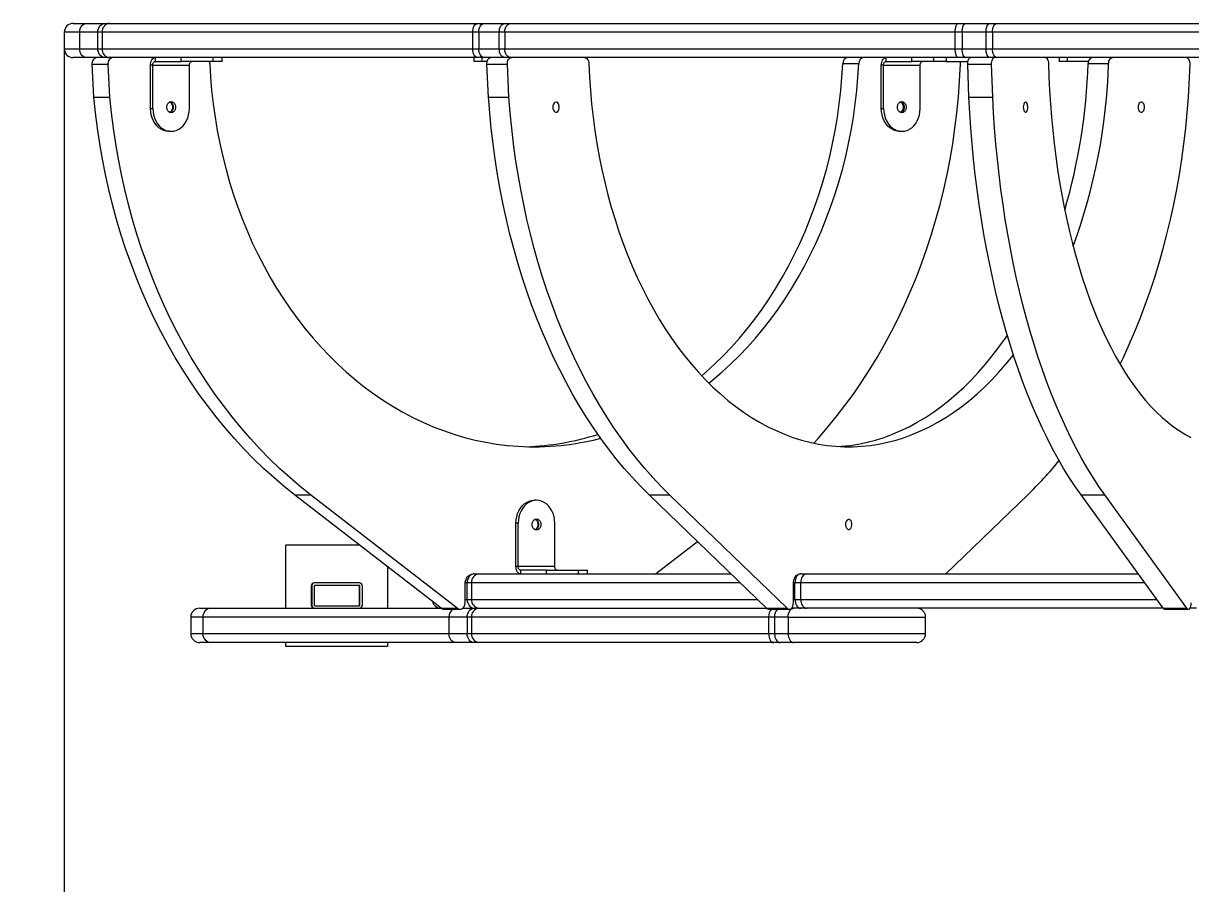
# Model space of a CAD drawing. Header units: millimetres. Extents: x -6796 to 9036, y -6828 to 5710.
# Drawn here: x -5328 to -4409, y 25 to 702 of the extents above; entities that cross this region are included whole.
import ezdxf

# ---------------------------------------------------------------- set-up
doc = ezdxf.new("R2010")
doc.units = ezdxf.units.MM
doc.layers.add('DIKOM_РАЗМЕР_ЗОНА', color=7, linetype='Continuous')
doc.layers.add('DIKOM_РАЗМЕР_ОБЪЕКТА', color=7, linetype='Continuous')
doc.styles.add('style1', font='arial.ttf', dxfattribs={"width": 0.8})
doc.dimstyles.new('1-50', dxfattribs={"dimtxt": 300, "dimasz": 200, "dimexe": 100, "dimexo": 0, "dimgap": 100, "dimtad": 1, "dimtxsty": 'style1', "dimcen": 200, "dimclrd": 7, "dimclre": 7, "dimclrt": 7, "dimadec": 1, "dimazin": 2, "dimtfac": 1, "dimtmove": 0, "dimatfit": 2, "dimfxl": 0, "dimlwd": 25, "dimlwe": 18, "dimarcsym": 0})

# ---------------------------------------------------------------- blocks, each defined once
blk = doc.blocks.new('*D11')
at = {"layer": 'Defpoints', "color": 0, "transparency": 16777216}
for p in [(-5295.52, 688.88), (5479.37, 352.85), (5479.37, -5858.19)]:
    blk.add_point(p, dxfattribs=at)
at = {"layer": 'DIKOM_РАЗМЕР_ОБЪЕКТА', "color": 7, "lineweight": 18, "transparency": 16777216}
for p, q in [((-5295.52, 688.88), (-5295.52, -5958.19)), ((5479.37, 352.85), (5479.37, -5958.19))]:
    blk.add_line(p, q, dxfattribs=at)
at = {"layer": 'DIKOM_РАЗМЕР_ОБЪЕКТА', "color": 7, "lineweight": 25, "transparency": 16777216}
blk.add_line((-5095.52, -5858.19), (5279.37, -5858.19), dxfattribs=at)
at = {"layer": 'DIKOM_РАЗМЕР_ОБЪЕКТА', "color": 7, "transparency": 16777216}
for points in [[(-5095.52, -5824.85), (-5095.52, -5891.52), (-5295.52, -5858.19)], [(5279.37, -5824.85), (5279.37, -5891.52), (5479.37, -5858.19)]]:
    blk.add_solid(points, dxfattribs=at)
at = {"layer": 'DIKOM_РАЗМЕР_ОБЪЕКТА', "color": 7, "transparency": 16777216, "insert": (180.34, -5605.01), "char_height": 300, "attachment_point": 5, "style": 'style1'}
blk.add_mtext('10800', dxfattribs=at)
blk = doc.blocks.new('*D14')
at = {"layer": 'Defpoints', "color": 0, "transparency": 16777216}
for p in [(-6795.52, 688.88), (6979.37, 688.88), (6979.37, -6727.83)]:
    blk.add_point(p, dxfattribs=at)
at = {"layer": 'DIKOM_РАЗМЕР_ЗОНА', "color": 7, "lineweight": 18, "transparency": 16777216}
for p, q in [((-6795.52, 688.88), (-6795.52, -6827.83)), ((6979.37, 688.88), (6979.37, -6827.83))]:
    blk.add_line(p, q, dxfattribs=at)
at = {"layer": 'DIKOM_РАЗМЕР_ЗОНА', "color": 7, "lineweight": 25, "transparency": 16777216}
blk.add_line((-6595.52, -6727.83), (6779.37, -6727.83), dxfattribs=at)
at = {"layer": 'DIKOM_РАЗМЕР_ЗОНА', "color": 7, "transparency": 16777216}
for points in [[(-6595.52, -6694.5), (-6595.52, -6761.17), (-6795.52, -6727.83)], [(6779.37, -6694.5), (6779.37, -6761.17), (6979.37, -6727.83)]]:
    blk.add_solid(points, dxfattribs=at)
at = {"layer": 'DIKOM_РАЗМЕР_ЗОНА', "color": 7, "transparency": 16777216, "insert": (26.03, -6474.56), "char_height": 300, "attachment_point": 5, "style": 'style1'}
blk.add_mtext('13800', dxfattribs=at)

msp = doc.modelspace()

# ---------------------------------------------------------------- linework, layer by layer
at = {"color": 7, "linetype": 'Continuous', "lineweight": 15}
for p, q in [((-5288.523, 702.38), (-5277.91, 702.38)), ((-5277.91, 702.38), (-5263.495, 702.38)), ((-5263.495, 702.38), (-5259.828, 702.38)), ((-5259.828, 702.38), (-4969.91, 702.38)), ((-4969.91, 702.38), (-4964.686, 702.38)), ((-4964.686, 702.38), (-4948.527, 702.38)), ((-4948.527, 702.38), (-4943.713, 702.38)), ((-4943.713, 702.38), (-4591.399, 702.38)), ((-4591.399, 702.38), (-4585.409, 702.38)), ((-4585.409, 702.38), (-4566.524, 702.38)), ((-4566.524, 702.38), (-4560.946, 702.38)), ((-4560.946, 702.38), (-4173.415, 702.38)), ((-5295.523, 695.38), (-5295.523, 682.38)), ((-5283.509, 695.38), (-5295.523, 695.38)), ((-5269.095, 695.38), (-5283.509, 695.38)), ((-5283.509, 695.38), (-5283.509, 682.38)), ((-5265.811, 695.38), (-5269.095, 695.38)), ((-5269.095, 682.38), (-5269.095, 695.38)), ((-4973.849, 695.38), (-5265.811, 695.38)), ((-5265.811, 695.38), (-5265.811, 682.38)), ((-4969.171, 695.38), (-4973.849, 695.38)), ((-4973.849, 682.38), (-4973.849, 695.38)), ((-4953.013, 695.38), (-4969.171, 695.38)), ((-4969.171, 695.38), (-4969.171, 682.38)), ((-4948.701, 695.38), (-4953.013, 695.38)), ((-4953.013, 682.38), (-4953.013, 695.38)), ((-4593.904, 695.38), (-4948.701, 695.38)), ((-4948.701, 695.38), (-4948.701, 682.38)), ((-4588.539, 695.38), (-4593.904, 695.38)), ((-4593.904, 682.38), (-4593.904, 695.38)), ((-4569.655, 695.38), (-4588.539, 695.38)), ((-4588.539, 695.38), (-4588.539, 682.38)), ((-4564.659, 695.38), (-4569.655, 695.38)), ((-4569.655, 682.38), (-4569.655, 695.38)), ((-4174.396, 695.38), (-4564.659, 695.38)), ((-4564.659, 695.38), (-4564.659, 682.38)), ((-5295.523, 682.38), (-5283.509, 682.38)), ((-5283.509, 682.38), (-5269.095, 682.38)), ((-5269.095, 682.38), (-5265.811, 682.38)), ((-5265.811, 682.38), (-4973.849, 682.38)), ((-4973.849, 682.38), (-4969.171, 682.38)), ((-4969.171, 682.38), (-4953.013, 682.38)), ((-4953.013, 682.38), (-4948.701, 682.38)), ((-4948.701, 682.38), (-4593.904, 682.38)), ((-4593.904, 682.38), (-4588.539, 682.38)), ((-4588.539, 682.38), (-4569.655, 682.38)), ((-4569.655, 682.38), (-4564.659, 682.38)), ((-4564.659, 682.38), (-4174.396, 682.38)), ((-5277.91, 675.38), (-5288.523, 675.38)), ((-5263.495, 675.38), (-5277.91, 675.38)), ((-5259.828, 675.38), (-5263.495, 675.38)), ((-4969.91, 675.38), (-5259.828, 675.38)), ((-5224.012, 675.38), (-5224.012, 672.38)), ((-5224.012, 672.38), (-5203.611, 672.38)), ((-5203.611, 672.38), (-5203.611, 675.38)), ((-5178.411, 672.38), (-5203.611, 672.38)), ((-5178.411, 672.38), (-5178.411, 675.38)), ((-5171.211, 672.38), (-5178.411, 672.38)), ((-5171.211, 672.38), (-5171.211, 675.38)), ((-4973.097, 675.38), (-4973.097, 672.38)), ((-4966.63, 672.38), (-4973.097, 672.38)), ((-4964.686, 675.38), (-4969.91, 675.38)), ((-4966.63, 675.38), (-4966.63, 672.38)), ((-4962.482, 672.38), (-4966.63, 672.38)), ((-4948.527, 675.38), (-4964.686, 675.38)), ((-4943.713, 675.38), (-4948.527, 675.38)), ((-4591.399, 675.38), (-4943.713, 675.38)), ((-4648.506, 675.38), (-4648.506, 672.38)), ((-4648.506, 672.38), (-4628.105, 672.38)), ((-4628.105, 672.38), (-4628.105, 675.38)), ((-4611.051, 672.38), (-4628.105, 672.38)), ((-4611.051, 675.38), (-4611.051, 672.38)), ((-4601.101, 672.38), (-4611.051, 672.38)), ((-4601.101, 675.38), (-4601.101, 672.38)), ((-4601.101, 672.38), (-4583.862, 672.38)), ((-4585.409, 675.38), (-4591.399, 675.38)), ((-4566.524, 675.38), (-4585.409, 675.38)), ((-4560.946, 675.38), (-4566.524, 675.38)), ((-4173.415, 675.38), (-4560.946, 675.38)), ((-4512.159, 675.38), (-4512.159, 672.38)), ((-4505.693, 672.38), (-4512.159, 672.38)), ((-4505.693, 675.38), (-4505.693, 672.38)), ((-4488.965, 672.38), (-4505.693, 672.38)), ((-5273.71, 670.157), (-5261.109, 670.157)), ((-5272.142, 644.235), (-5273.71, 670.157)), ((-5259.54, 644.235), (-5261.109, 670.157)), ((-5225.813, 669.38), (-5227.613, 669.38)), ((-5227.613, 635.38), (-5227.613, 669.38)), ((-5225.813, 669.38), (-5197.014, 669.38)), ((-5225.813, 635.38), (-5225.813, 669.38)), ((-5197.014, 635.38), (-5197.014, 669.38)), ((-4962.746, 670.157), (-4946.623, 670.157)), ((-4961.49, 644.235), (-4962.746, 670.157)), ((-4945.367, 644.235), (-4946.623, 670.157)), ((-4682.496, 670.667), (-4669.894, 670.667)), ((-4650.307, 669.38), (-4652.107, 669.38)), ((-4652.107, 635.38), (-4652.107, 669.38)), ((-4650.307, 669.38), (-4621.508, 669.38)), ((-4650.307, 635.38), (-4650.307, 669.38)), ((-4621.508, 635.38), (-4621.508, 669.38)), ((-4591.381, 644.235), (-4589.813, 670.157)), ((-4584.047, 670.157), (-4565.264, 670.157)), ((-4583.171, 644.235), (-4584.047, 670.157)), ((-4564.387, 644.235), (-4565.264, 670.157)), ((-4489.227, 670.667), (-4473.104, 670.667)), ((-4410.221, 644.235), (-4408.964, 670.157)), ((-5272.142, 644.235), (-5259.54, 644.235)), ((-4961.49, 644.235), (-4945.367, 644.235)), ((-4583.171, 644.235), (-4564.387, 644.235)), ((-5227.613, 635.38), (-5225.813, 635.38)), ((-4652.107, 635.38), (-4650.307, 635.38)), ((-5213.214, 617.38), (-5211.413, 617.38)), ((-4637.708, 617.38), (-4635.907, 617.38)), ((-5114.117, 331.159), (-5101.515, 331.159)), ((-4998.638, 241.919), (-5114.117, 331.159)), ((-4986.037, 241.919), (-5101.515, 331.159)), ((-4834.924, 331.159), (-4818.801, 331.159)), ((-4742.434, 241.919), (-4834.924, 331.159)), ((-4726.31, 241.919), (-4818.801, 331.159)), ((-4601.312, 268.901), (-4536.787, 331.159)), ((-4494.833, 331.159), (-4476.05, 331.159)), ((-4430.28, 241.919), (-4494.833, 331.159)), ((-4411.497, 241.919), (-4476.05, 331.159)), ((-4923.66, 326.901), (-4925.46, 326.901)), ((-4938.06, 308.901), (-4939.86, 308.901)), ((-4939.86, 274.901), (-4939.86, 308.901)), ((-4938.06, 274.901), (-4938.06, 308.901)), ((-4909.261, 274.901), (-4909.261, 308.901)), ((-4829.969, 268.901), (-4796.891, 294.463)), ((-5121.01, 241.901), (-5121.01, 291.901)), ((-5121.01, 291.901), (-5121.008, 291.901)), ((-5121.008, 241.901), (-5121.008, 291.901)), ((-5121.008, 291.901), (-5063.316, 291.901)), ((-5041.008, 274.662), (-5041.008, 241.901)), ((-4972.728, 268.901), (-4973.459, 268.901)), ((-4972.674, 268.901), (-4969.002, 268.901)), ((-4969.002, 268.901), (-4770.399, 268.901)), ((-4939.86, 274.901), (-4938.06, 274.901)), ((-4938.06, 274.901), (-4909.261, 274.901)), ((-4915.857, 271.901), (-4936.259, 271.901)), ((-4936.259, 271.901), (-4936.259, 268.901)), ((-4915.857, 271.901), (-4890.658, 271.901)), ((-4915.857, 268.901), (-4915.857, 271.901)), ((-4890.658, 271.901), (-4883.458, 271.901)), ((-4890.658, 268.901), (-4890.658, 271.901)), ((-4883.458, 268.901), (-4883.458, 271.901)), ((-4715.652, 268.901), (-4716.237, 268.901)), ((-4715.616, 268.901), (-4710.826, 268.901)), ((-4710.826, 268.901), (-4449.798, 268.901)), ((-4450.195, 269.45), (-4450.195, 268.901)), ((-5100.679, 259.401), (-5101.008, 259.401)), ((-5101.008, 259.401), (-5101.008, 244.401)), ((-5100.679, 259.401), (-5100.679, 244.401)), ((-5098.679, 259.401), (-5098.679, 244.401)), ((-5098.179, 261.901), (-5098.508, 261.901)), ((-5063.179, 261.901), (-5098.179, 261.901)), ((-5063.179, 259.901), (-5098.179, 259.901)), ((-5062.679, 259.401), (-5063.008, 259.401)), ((-5063.008, 244.401), (-5063.008, 259.401)), ((-5062.679, 244.401), (-5062.679, 259.401)), ((-5060.679, 244.401), (-5060.679, 259.401)), ((-4979.857, 246.112), (-4979.857, 260.901)), ((-4978.273, 261.901), (-4979.807, 261.901)), ((-4974.897, 261.901), (-4978.273, 261.901)), ((-4978.273, 248.901), (-4978.273, 261.901)), ((-4974.897, 261.901), (-4974.897, 248.901)), ((-4763.144, 261.901), (-4974.897, 261.901)), ((-4721.361, 246.112), (-4721.361, 260.901)), ((-4720.101, 261.901), (-4721.321, 261.901)), ((-4715.696, 261.901), (-4720.101, 261.901)), ((-4720.101, 248.901), (-4720.101, 261.901)), ((-4715.696, 261.901), (-4715.696, 248.901)), ((-4444.735, 261.901), (-4715.696, 261.901)), ((-4979.857, 248.901), (-4978.273, 248.901)), ((-4978.273, 248.901), (-4974.897, 248.901)), ((-4974.897, 248.901), (-4749.671, 248.901)), ((-4721.361, 248.901), (-4720.101, 248.901)), ((-4720.101, 248.901), (-4715.696, 248.901)), ((-4715.696, 248.901), (-4435.33, 248.901)), ((-5188.903, 241.901), (-5179.637, 241.901)), ((-5179.637, 241.901), (-4998.616, 241.901)), ((-5100.679, 244.401), (-5101.008, 244.401)), ((-5098.179, 243.901), (-5063.179, 243.901)), ((-5062.679, 244.401), (-5063.008, 244.401)), ((-4998.638, 241.919), (-4986.037, 241.919)), ((-4996.459, 241.112), (-4983.857, 241.112)), ((-4981.7, 241.901), (-4972.674, 241.901)), ((-4972.674, 241.901), (-4969.002, 241.901)), ((-4969.002, 241.901), (-4742.416, 241.901)), ((-4742.434, 241.919), (-4726.31, 241.919)), ((-4740.688, 241.112), (-4724.565, 241.112)), ((-4722.837, 241.901), (-4721.043, 241.901)), ((-4715.616, 241.901), (-4722.837, 241.901)), ((-4710.826, 241.901), (-4715.616, 241.901)), ((-4430.267, 241.901), (-4710.826, 241.901)), ((-4430.28, 241.919), (-4411.497, 241.919)), ((-4429.062, 241.112), (-4410.278, 241.112)), ((-4403.977, 241.901), (-4409.072, 241.901)), ((-5195.903, 234.901), (-5195.903, 221.901)), ((-5186.519, 234.901), (-5195.903, 234.901)), ((-4992.659, 234.901), (-5186.519, 234.901)), ((-5186.519, 234.901), (-5186.519, 221.901)), ((-4978.273, 234.901), (-4992.659, 234.901)), ((-4992.659, 234.901), (-4992.659, 221.901)), ((-4974.897, 234.901), (-4978.273, 234.901)), ((-4978.273, 234.901), (-4978.273, 221.901)), ((-4740.868, 234.901), (-4974.897, 234.901)), ((-4974.897, 234.901), (-4974.897, 221.901)), ((-4736.183, 234.901), (-4740.868, 234.901)), ((-4740.868, 234.901), (-4740.868, 221.901)), ((-4725.527, 234.901), (-4736.183, 234.901)), ((-4736.183, 234.901), (-4736.183, 221.901)), ((-4725.527, 234.901), (-4725.527, 221.901)), ((-4725.527, 234.901), (-4617.242, 234.901)), ((-4617.242, 221.901), (-4617.242, 234.901)), ((-5195.903, 221.901), (-5186.519, 221.901)), ((-5186.519, 221.901), (-4992.659, 221.901)), ((-4992.659, 221.901), (-4978.273, 221.901)), ((-4978.273, 221.901), (-4974.897, 221.901)), ((-4974.897, 221.901), (-4740.868, 221.901)), ((-4740.868, 221.901), (-4736.183, 221.901)), ((-4736.183, 221.901), (-4725.527, 221.901)), ((-4725.527, 221.901), (-4617.242, 221.901)), ((-5179.637, 214.901), (-5188.903, 214.901)), ((-4987.059, 214.901), (-5179.637, 214.901)), ((-5121.01, 211.901), (-5121.01, 214.901)), ((-5121.01, 211.901), (-5121.008, 211.901)), ((-5121.008, 211.901), (-5121.008, 214.901)), ((-5041.008, 211.901), (-5121.008, 211.901)), ((-5041.008, 214.901), (-5041.008, 211.901)), ((-4972.674, 214.901), (-4987.059, 214.901)), ((-4969.002, 214.901), (-4972.674, 214.901)), ((-4736.793, 214.901), (-4969.002, 214.901)), ((-4731.698, 214.901), (-4736.793, 214.901)), ((-4721.043, 214.901), (-4731.698, 214.901)), ((-4624.242, 214.901), (-4721.043, 214.901))]:
    msp.add_line(p, q, dxfattribs=at)
at = {"color": 7, "linetype": 'Continuous', "lineweight": 15, "flags": 128}
for points in [[(-5283.509, 695.38), (-5283.402, 696.746), (-5283.083, 698.059), (-5282.566, 699.269), (-5281.87, 700.33), (-5281.021, 701.2), (-5280.053, 701.847), (-5279.002, 702.246), (-5277.91, 702.38)], [(-5269.095, 695.38), (-5268.987, 696.746), (-5268.668, 698.059), (-5268.151, 699.269), (-5267.454, 700.33), (-5266.606, 701.2), (-5265.638, 701.847), (-5264.587, 702.246), (-5263.495, 702.38)], [(-4973.849, 695.38), (-4973.774, 696.746), (-4973.549, 698.059), (-4973.186, 699.269), (-4972.696, 700.33), (-4972.099, 701.2), (-4971.418, 701.847), (-4970.679, 702.246), (-4969.91, 702.38)], [(-4969.171, 695.38), (-4969.085, 696.746), (-4968.83, 698.059), (-4968.415, 699.269), (-4967.857, 700.33), (-4967.177, 701.2), (-4966.402, 701.847), (-4965.561, 702.246), (-4964.686, 702.38)], [(-4953.013, 695.38), (-4952.926, 696.746), (-4952.671, 698.059), (-4952.256, 699.269), (-4951.699, 700.33), (-4951.019, 701.2), (-4950.244, 701.847), (-4949.402, 702.246), (-4948.527, 702.38)], [(-4948.701, 695.38), (-4948.605, 696.746), (-4948.321, 698.059), (-4947.86, 699.269), (-4947.24, 700.33), (-4946.484, 701.2), (-4945.622, 701.847), (-4944.686, 702.246), (-4943.713, 702.38)], [(-4593.904, 695.38), (-4593.856, 696.746), (-4593.713, 698.059), (-4593.482, 699.269), (-4593.17, 700.33), (-4592.791, 701.2), (-4592.358, 701.847), (-4591.888, 702.246), (-4591.399, 702.38)], [(-4588.539, 695.38), (-4588.479, 696.746), (-4588.301, 698.059), (-4588.012, 699.269), (-4587.622, 700.33), (-4587.148, 701.2), (-4586.607, 701.847), (-4586.02, 702.246), (-4585.409, 702.38)], [(-4569.655, 695.38), (-4569.594, 696.746), (-4569.416, 698.059), (-4569.127, 699.269), (-4568.738, 700.33), (-4568.263, 701.2), (-4567.722, 701.847), (-4567.135, 702.246), (-4566.524, 702.38)], [(-4564.659, 695.38), (-4564.587, 696.746), (-4564.376, 698.059), (-4564.033, 699.269), (-4563.571, 700.33), (-4563.008, 701.2), (-4562.367, 701.847), (-4561.67, 702.246), (-4560.946, 702.38)], [(-5277.91, 675.38), (-5279.002, 675.515), (-5280.053, 675.913), (-5281.021, 676.56), (-5281.87, 677.43), (-5282.566, 678.491), (-5283.083, 679.701), (-5283.402, 681.014), (-5283.509, 682.38)], [(-5263.495, 675.38), (-5264.587, 675.515), (-5265.638, 675.913), (-5266.606, 676.56), (-5267.454, 677.43), (-5268.151, 678.491), (-5268.668, 679.701), (-5268.987, 681.014), (-5269.095, 682.38)], [(-4969.91, 675.38), (-4970.679, 675.515), (-4971.418, 675.913), (-4972.099, 676.56), (-4972.696, 677.43), (-4973.186, 678.491), (-4973.549, 679.701), (-4973.774, 681.014), (-4973.849, 682.38)], [(-4964.686, 675.38), (-4965.561, 675.515), (-4966.402, 675.913), (-4967.177, 676.56), (-4967.857, 677.43), (-4968.415, 678.491), (-4968.83, 679.701), (-4969.085, 681.014), (-4969.171, 682.38)], [(-4948.527, 675.38), (-4949.402, 675.515), (-4950.244, 675.913), (-4951.019, 676.56), (-4951.699, 677.43), (-4952.256, 678.491), (-4952.671, 679.701), (-4952.926, 681.014), (-4953.013, 682.38)], [(-4943.713, 675.38), (-4944.686, 675.515), (-4945.622, 675.913), (-4946.484, 676.56), (-4947.24, 677.43), (-4947.86, 678.491), (-4948.321, 679.701), (-4948.605, 681.014), (-4948.701, 682.38)], [(-4591.399, 675.38), (-4591.888, 675.515), (-4592.358, 675.913), (-4592.791, 676.56), (-4593.17, 677.43), (-4593.482, 678.491), (-4593.713, 679.701), (-4593.856, 681.014), (-4593.904, 682.38)], [(-4585.409, 675.38), (-4586.02, 675.515), (-4586.607, 675.913), (-4587.148, 676.56), (-4587.622, 677.43), (-4588.012, 678.491), (-4588.301, 679.701), (-4588.479, 681.014), (-4588.539, 682.38)], [(-4566.524, 675.38), (-4567.135, 675.515), (-4567.722, 675.913), (-4568.263, 676.56), (-4568.738, 677.43), (-4569.127, 678.491), (-4569.416, 679.701), (-4569.594, 681.014), (-4569.655, 682.38)], [(-4560.946, 675.38), (-4561.67, 675.515), (-4562.367, 675.913), (-4563.008, 676.56), (-4563.571, 677.43), (-4564.033, 678.491), (-4564.376, 679.701), (-4564.587, 681.014), (-4564.659, 682.38)], [(-5227.613, 669.38), (-5227.544, 670.551), (-5227.339, 671.677), (-5227.006, 672.714), (-5226.558, 673.623), (-5226.013, 674.369), (-5225.391, 674.924), (-5224.715, 675.265), (-5224.012, 675.38)], [(-5225.813, 669.38), (-5225.778, 669.966), (-5225.676, 670.529), (-5225.509, 671.047), (-5225.286, 671.502), (-5225.013, 671.875), (-5224.702, 672.152), (-5224.364, 672.323), (-5224.012, 672.38)], [(-5197.014, 669.38), (-5196.98, 669.966), (-5196.877, 670.529), (-5196.711, 671.047), (-5196.487, 671.502), (-5196.214, 671.875), (-5195.903, 672.152), (-5195.565, 672.323), (-5195.214, 672.38)], [(-5181.354, 672.38), (-5181.141, 671.601), (-5181.027, 670.667)], [(-4962.746, 670.157), (-4962.71, 671.164), (-4962.545, 672.138), (-4962.258, 673.041), (-4961.861, 673.836), (-4961.37, 674.491), (-4960.805, 674.978), (-4960.188, 675.279), (-4959.546, 675.38)], [(-4946.623, 670.157), (-4946.587, 671.164), (-4946.422, 672.138), (-4946.135, 673.041), (-4945.738, 673.836), (-4945.247, 674.491), (-4944.681, 674.978), (-4944.065, 675.279), (-4943.422, 675.38)], [(-4885.682, 675.38), (-4885.079, 675.291), (-4884.498, 675.027), (-4883.959, 674.597), (-4883.482, 674.016), (-4883.083, 673.305), (-4882.777, 672.491), (-4882.575, 671.601), (-4882.483, 670.667)], [(-4652.107, 669.38), (-4652.038, 670.551), (-4651.833, 671.677), (-4651.5, 672.714), (-4651.052, 673.623), (-4650.507, 674.369), (-4649.884, 674.924), (-4649.209, 675.265), (-4648.506, 675.38)], [(-4650.307, 669.38), (-4650.272, 669.966), (-4650.169, 670.529), (-4650.003, 671.047), (-4649.779, 671.502), (-4649.507, 671.875), (-4649.195, 672.152), (-4648.858, 672.323), (-4648.506, 672.38)], [(-4621.508, 669.38), (-4621.473, 669.966), (-4621.371, 670.529), (-4621.205, 671.047), (-4620.981, 671.502), (-4620.708, 671.875), (-4620.397, 672.152), (-4620.059, 672.323), (-4619.708, 672.38)], [(-4584.047, 670.157), (-4584.022, 671.164), (-4583.907, 672.138), (-4583.706, 673.041), (-4583.429, 673.836), (-4583.087, 674.491), (-4582.692, 674.978), (-4582.262, 675.279), (-4581.813, 675.38)], [(-4565.264, 670.157), (-4565.238, 671.164), (-4565.123, 672.138), (-4564.923, 673.041), (-4564.646, 673.836), (-4564.303, 674.491), (-4563.909, 674.978), (-4563.479, 675.279), (-4563.03, 675.38)], [(-4522.73, 675.38), (-4522.309, 675.291), (-4521.904, 675.027), (-4521.528, 674.597), (-4521.195, 674.016), (-4520.916, 673.305), (-4520.702, 672.491), (-4520.561, 671.601), (-4520.497, 670.667)], [(-4486.029, 675.38), (-4486.631, 675.291), (-4487.213, 675.027), (-4487.752, 674.597), (-4488.228, 674.016), (-4488.628, 673.305), (-4488.934, 672.491), (-4489.136, 671.601), (-4489.227, 670.667)], [(-4473.104, 670.667), (-4473.013, 671.601), (-4472.81, 672.491), (-4472.504, 673.305), (-4472.105, 674.016), (-4471.628, 674.597), (-4471.089, 675.027), (-4470.508, 675.291), (-4469.906, 675.38)], [(-4408.964, 670.157), (-4409.001, 671.164), (-4409.166, 672.138), (-4409.453, 673.041), (-4409.85, 673.836), (-4410.341, 674.491), (-4410.906, 674.978), (-4411.522, 675.279), (-4412.165, 675.38)], [(-5181.027, 670.667), (-5180.398, 660.052), (-5179.487, 649.47), (-5178.294, 638.931), (-5176.823, 628.447), (-5175.073, 618.031), (-5173.047, 607.693), (-5170.746, 597.445), (-5168.175, 587.298), (-5165.335, 577.264), (-5162.23, 567.353), (-5158.863, 557.577), (-5155.237, 547.946), (-5151.357, 538.472), (-5147.228, 529.163), (-5142.853, 520.032), (-5138.237, 511.088), (-5133.386, 502.34), (-5128.306, 493.799), (-5123, 485.474), (-5117.476, 477.375), (-5111.74, 469.509), (-5105.797, 461.886), (-5099.656, 454.514), (-5093.321, 447.402), (-5086.801, 440.557), (-5080.102, 433.987), (-5073.232, 427.699), (-5066.198, 421.7), (-5059.009, 415.997), (-5051.673, 410.596), (-5044.196, 405.503), (-5036.588, 400.724), (-5028.857, 396.263), (-5021.012, 392.127), (-5013.061, 388.318), (-5005.013, 384.843), (-4996.877, 381.704), (-4988.662, 378.905), (-4980.378, 376.449), (-4972.032, 374.339), (-4963.635, 372.576), (-4955.196, 371.164), (-4946.724, 370.104), (-4938.228, 369.397), (-4929.718, 369.043), (-4921.203, 369.043), (-4912.694, 369.397), (-4904.198, 370.104), (-4895.725, 371.164), (-4887.286, 372.576), (-4878.889, 374.339), (-4873.124, 375.758)], [(-4882.483, 670.667), (-4881.98, 660.052), (-4881.25, 649.47), (-4880.295, 638.931), (-4879.116, 628.447), (-4877.714, 618.031), (-4876.092, 607.693), (-4874.25, 597.445), (-4872.19, 587.298), (-4869.916, 577.264), (-4867.428, 567.353), (-4864.731, 557.577), (-4861.827, 547.946), (-4858.72, 538.472), (-4855.413, 529.163), (-4851.909, 520.032), (-4848.212, 511.088), (-4844.327, 502.34), (-4840.257, 493.799), (-4836.008, 485.474), (-4831.584, 477.375), (-4826.99, 469.509), (-4822.23, 461.886), (-4817.311, 454.514), (-4812.237, 447.402), (-4807.015, 440.557), (-4801.65, 433.987), (-4796.147, 427.699), (-4790.514, 421.7), (-4784.756, 415.997), (-4778.88, 410.596), (-4772.892, 405.503), (-4766.799, 400.724), (-4760.606, 396.263), (-4754.323, 392.127), (-4747.955, 388.318), (-4741.51, 384.843), (-4734.993, 381.704), (-4728.414, 378.905), (-4721.778, 376.449), (-4715.094, 374.339), (-4708.368, 372.576), (-4701.609, 371.164), (-4694.824, 370.104), (-4688.019, 369.397), (-4681.203, 369.043), (-4674.384, 369.043), (-4667.568, 369.397), (-4660.764, 370.104), (-4653.978, 371.164), (-4647.219, 372.576), (-4640.493, 374.339), (-4633.809, 376.449), (-4627.174, 378.905), (-4620.594, 381.704), (-4614.078, 384.843), (-4607.632, 388.318), (-4601.264, 392.127), (-4594.981, 396.263), (-4588.789, 400.724), (-4582.696, 405.503), (-4576.707, 410.596), (-4570.831, 415.997), (-4565.073, 421.7), (-4559.44, 427.699), (-4553.938, 433.987), (-4548.572, 440.557), (-4548.002, 441.283)], [(-4793.543, 424.872), (-4790.29, 427.699), (-4783.421, 433.987), (-4776.722, 440.557), (-4770.201, 447.402), (-4763.867, 454.514), (-4757.725, 461.886), (-4751.783, 469.509), (-4746.046, 477.375), (-4740.522, 485.474), (-4735.217, 493.799), (-4730.136, 502.34), (-4725.285, 511.088), (-4720.67, 520.032), (-4716.295, 529.163), (-4712.165, 538.472), (-4708.285, 547.946), (-4704.66, 557.577), (-4701.293, 567.353), (-4698.187, 577.264), (-4695.347, 587.298), (-4692.776, 597.445), (-4690.476, 607.693), (-4688.45, 618.031), (-4686.7, 628.447), (-4685.228, 638.931), (-4684.036, 649.47), (-4683.125, 660.052), (-4682.496, 670.667)], [(-4787.939, 419.097), (-4784.723, 421.7), (-4777.69, 427.699), (-4770.819, 433.987), (-4764.121, 440.557), (-4757.6, 447.402), (-4751.266, 454.514), (-4745.123, 461.886), (-4739.181, 469.509), (-4733.445, 477.375), (-4727.921, 485.474), (-4722.616, 493.799), (-4717.535, 502.34), (-4712.684, 511.088), (-4708.068, 520.032), (-4703.693, 529.163), (-4699.564, 538.472), (-4695.684, 547.946), (-4692.059, 557.577), (-4688.691, 567.353), (-4685.586, 577.264), (-4682.746, 587.298), (-4680.175, 597.445), (-4677.875, 607.693), (-4675.849, 618.031), (-4674.099, 628.447), (-4672.627, 638.931), (-4671.435, 649.47), (-4670.523, 660.052), (-4669.894, 670.667)], [(-4520.497, 670.667), (-4520.146, 660.052), (-4519.636, 649.47), (-4518.97, 638.931), (-4518.147, 628.447), (-4517.169, 618.031), (-4516.037, 607.693), (-4514.751, 597.445), (-4513.313, 587.298), (-4511.726, 577.264), (-4509.99, 567.353), (-4508.107, 557.577), (-4506.081, 547.946), (-4503.912, 538.472), (-4501.604, 529.163), (-4499.158, 520.032), (-4496.578, 511.088), (-4493.866, 502.34), (-4491.026, 493.799), (-4488.06, 485.474), (-4484.972, 477.375), (-4481.765, 469.509), (-4478.444, 461.886), (-4475.011, 454.514), (-4471.469, 447.402), (-4467.824, 440.557), (-4464.079, 433.987), (-4460.239, 427.699), (-4456.308, 421.7), (-4452.289, 415.997), (-4448.187, 410.596), (-4444.008, 405.503), (-4439.755, 400.724), (-4435.433, 396.263), (-4431.048, 392.127), (-4426.603, 388.318), (-4422.104, 384.843), (-4417.556, 381.704), (-4412.964, 378.905), (-4408.333, 376.449)], [(-5114.117, 331.159), (-5122.45, 337.814), (-5130.623, 344.772), (-5138.63, 352.026), (-5146.464, 359.57), (-5154.117, 367.398), (-5161.584, 375.502), (-5168.857, 383.877), (-5175.932, 392.514), (-5182.8, 401.406), (-5189.458, 410.546), (-5195.899, 419.926), (-5202.117, 429.538), (-5208.108, 439.373), (-5213.865, 449.423), (-5219.384, 459.68), (-5224.661, 470.134), (-5229.691, 480.777), (-5234.469, 491.599), (-5238.991, 502.592), (-5243.255, 513.746), (-5247.254, 525.051), (-5250.988, 536.498), (-5254.451, 548.076), (-5257.642, 559.776), (-5260.558, 571.588), (-5263.195, 583.502), (-5265.552, 595.507), (-5267.627, 607.593), (-5269.418, 619.75), (-5270.923, 631.968), (-5272.142, 644.235)], [(-5101.515, 331.159), (-5109.848, 337.814), (-5118.022, 344.772), (-5126.029, 352.026), (-5133.862, 359.57), (-5141.515, 367.398), (-5148.982, 375.502), (-5156.256, 383.877), (-5163.33, 392.514), (-5170.2, 401.406), (-5176.857, 410.546), (-5183.298, 419.926), (-5189.516, 429.538), (-5195.506, 439.373), (-5201.264, 449.423), (-5206.783, 459.68), (-5212.06, 470.134), (-5217.09, 480.777), (-5221.868, 491.599), (-5226.39, 502.592), (-5230.653, 513.746), (-5234.653, 525.051), (-5238.387, 536.498), (-5241.85, 548.076), (-5245.041, 559.776), (-5247.956, 571.588), (-5250.594, 583.502), (-5252.951, 595.507), (-5255.026, 607.593), (-5256.816, 619.75), (-5258.322, 631.968), (-5259.54, 644.235)], [(-4834.924, 331.159), (-4841.598, 337.814), (-4848.144, 344.772), (-4854.557, 352.026), (-4860.831, 359.57), (-4866.961, 367.398), (-4872.942, 375.502), (-4878.767, 383.877), (-4884.433, 392.514), (-4889.935, 401.406), (-4895.267, 410.546), (-4900.426, 419.926), (-4905.406, 429.538), (-4910.204, 439.373), (-4914.815, 449.423), (-4919.236, 459.68), (-4923.462, 470.134), (-4927.49, 480.777), (-4931.317, 491.599), (-4934.939, 502.592), (-4938.354, 513.746), (-4941.558, 525.051), (-4944.548, 536.498), (-4947.322, 548.076), (-4949.877, 559.776), (-4952.212, 571.588), (-4954.325, 583.502), (-4956.213, 595.507), (-4957.874, 607.593), (-4959.309, 619.75), (-4960.515, 631.968), (-4961.49, 644.235)], [(-4818.801, 331.159), (-4825.474, 337.814), (-4832.021, 344.772), (-4838.434, 352.026), (-4844.708, 359.57), (-4850.838, 367.398), (-4856.818, 375.502), (-4862.644, 383.877), (-4868.31, 392.514), (-4873.811, 401.406), (-4879.144, 410.546), (-4884.302, 419.926), (-4889.282, 429.538), (-4894.08, 439.373), (-4898.692, 449.423), (-4903.112, 459.68), (-4907.339, 470.134), (-4911.367, 480.777), (-4915.194, 491.599), (-4918.816, 502.592), (-4922.23, 513.746), (-4925.434, 525.051), (-4928.424, 536.498), (-4931.198, 548.076), (-4933.754, 559.776), (-4936.089, 571.588), (-4938.201, 583.502), (-4940.089, 595.507), (-4941.751, 607.593), (-4943.185, 619.75), (-4944.391, 631.968), (-4945.367, 644.235)], [(-4705.226, 371.876), (-4701.939, 375.502), (-4694.665, 383.877), (-4687.591, 392.514), (-4680.722, 401.406), (-4674.064, 410.546), (-4667.624, 419.926), (-4661.405, 429.538), (-4655.415, 439.373), (-4649.657, 449.423), (-4644.138, 459.68), (-4638.861, 470.134), (-4633.832, 480.777), (-4629.053, 491.599), (-4624.531, 502.592), (-4620.268, 513.746), (-4616.268, 525.051), (-4612.535, 536.498), (-4609.071, 548.076), (-4605.88, 559.776), (-4602.965, 571.588), (-4600.328, 583.502), (-4597.97, 595.507), (-4595.895, 607.593), (-4594.104, 619.75), (-4592.599, 631.968), (-4591.381, 644.235)], [(-4494.833, 331.159), (-4499.491, 337.814), (-4504.06, 344.772), (-4508.536, 352.026), (-4512.915, 359.57), (-4517.193, 367.398), (-4521.368, 375.502), (-4525.434, 383.877), (-4529.388, 392.514), (-4533.228, 401.406), (-4536.95, 410.546), (-4540.55, 419.926), (-4544.026, 429.538), (-4547.375, 439.373), (-4550.593, 449.423), (-4553.679, 459.68), (-4556.628, 470.134), (-4559.44, 480.777), (-4562.111, 491.599), (-4564.639, 502.592), (-4567.022, 513.746), (-4569.258, 525.051), (-4571.345, 536.498), (-4573.281, 548.076), (-4575.065, 559.776), (-4576.695, 571.588), (-4578.169, 583.502), (-4579.487, 595.507), (-4580.647, 607.593), (-4581.648, 619.75), (-4582.489, 631.968), (-4583.171, 644.235)], [(-4476.05, 331.159), (-4480.708, 337.814), (-4485.277, 344.772), (-4489.753, 352.026), (-4494.132, 359.57), (-4498.41, 367.398), (-4502.584, 375.502), (-4506.651, 383.877), (-4510.605, 392.514), (-4514.445, 401.406), (-4518.167, 410.546), (-4521.767, 419.926), (-4525.243, 429.538), (-4528.592, 439.373), (-4531.81, 449.423), (-4534.896, 459.68), (-4537.845, 470.134), (-4540.657, 480.777), (-4543.328, 491.599), (-4545.856, 502.592), (-4548.239, 513.746), (-4550.475, 525.051), (-4552.562, 536.498), (-4554.498, 548.076), (-4556.282, 559.776), (-4557.912, 571.588), (-4559.386, 583.502), (-4560.703, 595.507), (-4561.864, 607.593), (-4562.864, 619.75), (-4563.706, 631.968), (-4564.387, 644.235)], [(-4464.089, 434.004), (-4461.507, 439.373), (-4456.896, 449.423), (-4452.475, 459.68), (-4448.248, 470.134), (-4444.22, 480.777), (-4440.394, 491.599), (-4436.771, 502.592), (-4433.357, 513.746), (-4430.153, 525.051), (-4427.163, 536.498), (-4424.389, 548.076), (-4421.833, 559.776), (-4419.499, 571.588), (-4417.386, 583.502), (-4415.498, 595.507), (-4413.836, 607.593), (-4412.402, 619.75), (-4411.196, 631.968), (-4410.221, 644.235)], [(-5213.214, 617.38), (-5215.263, 617.564), (-5217.27, 618.11), (-5219.195, 619.007), (-5220.998, 620.238), (-5222.643, 621.777), (-5224.096, 623.593), (-5225.327, 625.649), (-5226.312, 627.903), (-5227.029, 630.309), (-5227.466, 632.819), (-5227.613, 635.38)], [(-5225.813, 635.38), (-5225.666, 632.819), (-5225.229, 630.309), (-5224.512, 627.903), (-5223.527, 625.649), (-5222.296, 623.593), (-5220.843, 621.777), (-5219.198, 620.238), (-5217.395, 619.007), (-5215.47, 618.11), (-5213.463, 617.564), (-5211.413, 617.38)], [(-5211.413, 631.98), (-5212.405, 632.159), (-5213.317, 632.679), (-5214.074, 633.499), (-5214.615, 634.553), (-5214.897, 635.754), (-5214.897, 637.007), (-5214.615, 638.208), (-5214.074, 639.262), (-5213.317, 640.082), (-5212.405, 640.602), (-5211.413, 640.78), (-5210.422, 640.602), (-5209.51, 640.082), (-5208.753, 639.262), (-5208.212, 638.208), (-5207.93, 637.007), (-5207.93, 635.754), (-5208.212, 634.553), (-5208.753, 633.499), (-5209.51, 632.679), (-5210.422, 632.159), (-5211.413, 631.98)], [(-5212.911, 632.398), (-5212.502, 632.481), (-5211.614, 632.916), (-5210.868, 633.66), (-5210.331, 634.645), (-5210.05, 635.784), (-5210.05, 636.977), (-5210.331, 638.116), (-5210.868, 639.101), (-5211.614, 639.845), (-5212.502, 640.28), (-5212.911, 640.363)], [(-5212.314, 640.634), (-5212.222, 640.602), (-5211.31, 640.082), (-5210.554, 639.262), (-5210.012, 638.208), (-5209.73, 637.007), (-5209.73, 635.754), (-5210.012, 634.553), (-5210.554, 633.499), (-5211.31, 632.679), (-5212.222, 632.159), (-5212.314, 632.127)], [(-5211.413, 617.38), (-5209.364, 617.564), (-5207.357, 618.11), (-5205.432, 619.007), (-5203.629, 620.238), (-5201.984, 621.777), (-5200.531, 623.593), (-5199.3, 625.649), (-5198.315, 627.903), (-5197.598, 630.309), (-5197.161, 632.819), (-5197.014, 635.38)], [(-4910.825, 636.38), (-4910.711, 635.201), (-4910.38, 634.127), (-4909.86, 633.253), (-4909.199, 632.657), (-4908.454, 632.392), (-4907.692, 632.481), (-4906.981, 632.916), (-4906.384, 633.66), (-4905.954, 634.645), (-4905.728, 635.784), (-4905.728, 636.977), (-4905.954, 638.116), (-4906.384, 639.101), (-4906.981, 639.845), (-4907.692, 640.28), (-4908.454, 640.369), (-4909.199, 640.104), (-4909.86, 639.508), (-4910.38, 638.634), (-4910.711, 637.56), (-4910.825, 636.38)], [(-4637.708, 617.38), (-4639.757, 617.564), (-4641.764, 618.11), (-4643.689, 619.007), (-4645.492, 620.238), (-4647.137, 621.777), (-4648.59, 623.593), (-4649.821, 625.649), (-4650.806, 627.903), (-4651.524, 630.309), (-4651.96, 632.819), (-4652.107, 635.38)], [(-4650.307, 635.38), (-4650.16, 632.819), (-4649.724, 630.309), (-4649.006, 627.903), (-4648.021, 625.649), (-4646.79, 623.593), (-4645.337, 621.777), (-4643.692, 620.238), (-4641.889, 619.007), (-4639.964, 618.11), (-4637.957, 617.564), (-4635.907, 617.38)], [(-4635.907, 631.98), (-4636.899, 632.159), (-4637.81, 632.679), (-4638.568, 633.499), (-4639.109, 634.553), (-4639.392, 635.754), (-4639.392, 637.007), (-4639.109, 638.208), (-4638.568, 639.262), (-4637.81, 640.082), (-4636.899, 640.602), (-4635.907, 640.78), (-4634.916, 640.602), (-4634.005, 640.082), (-4633.247, 639.262), (-4632.706, 638.208), (-4632.424, 637.007), (-4632.424, 635.754), (-4632.706, 634.553), (-4633.247, 633.499), (-4634.005, 632.679), (-4634.916, 632.159), (-4635.907, 631.98)], [(-4637.405, 632.398), (-4636.995, 632.481), (-4636.108, 632.916), (-4635.362, 633.66), (-4634.825, 634.645), (-4634.544, 635.784), (-4634.544, 636.977), (-4634.825, 638.116), (-4635.362, 639.101), (-4636.108, 639.845), (-4636.995, 640.28), (-4637.405, 640.363)], [(-4636.808, 640.634), (-4636.716, 640.602), (-4635.805, 640.082), (-4635.048, 639.262), (-4634.506, 638.208), (-4634.224, 637.007), (-4634.224, 635.754), (-4634.506, 634.553), (-4635.048, 633.499), (-4635.805, 632.679), (-4636.716, 632.159), (-4636.808, 632.127)], [(-4635.907, 617.38), (-4633.858, 617.564), (-4631.851, 618.11), (-4629.926, 619.007), (-4628.122, 620.238), (-4626.478, 621.777), (-4625.025, 623.593), (-4623.794, 625.649), (-4622.81, 627.903), (-4622.091, 630.309), (-4621.655, 632.819), (-4621.508, 635.38)], [(-4540.279, 636.38), (-4540.199, 635.201), (-4539.968, 634.127), (-4539.605, 633.253), (-4539.144, 632.657), (-4538.624, 632.392), (-4538.092, 632.481), (-4537.596, 632.916), (-4537.179, 633.66), (-4536.879, 634.645), (-4536.721, 635.784), (-4536.721, 636.977), (-4536.879, 638.116), (-4537.179, 639.101), (-4537.596, 639.845), (-4538.092, 640.28), (-4538.624, 640.369), (-4539.144, 640.104), (-4539.605, 639.508), (-4539.968, 638.634), (-4540.199, 637.56), (-4540.279, 636.38)], [(-4449.887, 636.38), (-4449.774, 635.201), (-4449.442, 634.127), (-4448.923, 633.253), (-4448.261, 632.657), (-4447.516, 632.392), (-4446.755, 632.481), (-4446.044, 632.916), (-4445.446, 633.66), (-4445.016, 634.645), (-4444.79, 635.784), (-4444.79, 636.977), (-4445.016, 638.116), (-4445.446, 639.101), (-4446.044, 639.845), (-4446.755, 640.28), (-4447.516, 640.369), (-4448.261, 640.104), (-4448.923, 639.508), (-4449.442, 638.634), (-4449.774, 637.56), (-4449.887, 636.38)], [(-4685.855, 369.246), (-4683.692, 369.397), (-4676.887, 370.104), (-4670.102, 371.164), (-4663.342, 372.576), (-4656.617, 374.339), (-4649.932, 376.449), (-4643.297, 378.905), (-4636.718, 381.704), (-4630.201, 384.843), (-4623.756, 388.318), (-4617.388, 392.127), (-4611.104, 396.263), (-4604.912, 400.724), (-4598.819, 405.503), (-4592.831, 410.596), (-4586.955, 415.997), (-4581.196, 421.7), (-4575.564, 427.699), (-4570.061, 433.987), (-4564.696, 440.557), (-4559.474, 447.402), (-4554.4, 454.514), (-4552.834, 456.807)], [(-4939.86, 308.901), (-4939.713, 311.463), (-4939.277, 313.972), (-4938.559, 316.378), (-4937.574, 318.633), (-4936.343, 320.689), (-4934.89, 322.504), (-4933.245, 324.044), (-4931.442, 325.274), (-4929.517, 326.172), (-4927.51, 326.718), (-4925.46, 326.901)], [(-4923.66, 326.901), (-4925.71, 326.718), (-4927.717, 326.172), (-4929.642, 325.274), (-4931.445, 324.044), (-4933.09, 322.504), (-4934.543, 320.689), (-4935.774, 318.633), (-4936.759, 316.378), (-4937.476, 313.972), (-4937.913, 311.463), (-4938.06, 308.901)], [(-4909.261, 308.901), (-4909.408, 311.463), (-4909.845, 313.972), (-4910.563, 316.378), (-4911.547, 318.633), (-4912.778, 320.689), (-4914.231, 322.504), (-4915.876, 324.044), (-4917.679, 325.274), (-4919.604, 326.172), (-4921.611, 326.718), (-4923.66, 326.901)], [(-4923.66, 303.501), (-4924.652, 303.679), (-4925.563, 304.199), (-4926.321, 305.02), (-4926.862, 306.073), (-4927.145, 307.275), (-4927.145, 308.527), (-4926.862, 309.729), (-4926.321, 310.782), (-4925.563, 311.603), (-4924.652, 312.123), (-4923.66, 312.301), (-4922.669, 312.123), (-4921.757, 311.603), (-4921.001, 310.782), (-4920.459, 309.729), (-4920.177, 308.527), (-4920.177, 307.275), (-4920.459, 306.073), (-4921.001, 305.02), (-4921.757, 304.199), (-4922.669, 303.679), (-4923.66, 303.501)], [(-4925.158, 303.919), (-4924.749, 304.001), (-4923.861, 304.437), (-4923.115, 305.18), (-4922.577, 306.165), (-4922.297, 307.305), (-4922.297, 308.497), (-4922.577, 309.637), (-4923.115, 310.622), (-4923.861, 311.365), (-4924.749, 311.801), (-4925.158, 311.883)], [(-4924.561, 312.155), (-4924.469, 312.123), (-4923.558, 311.603), (-4922.801, 310.782), (-4922.259, 309.729), (-4921.977, 308.527), (-4921.977, 307.275), (-4922.259, 306.073), (-4922.801, 305.02), (-4923.558, 304.199), (-4924.469, 303.679), (-4924.561, 303.647)], [(-4680.357, 307.901), (-4680.243, 306.722), (-4679.911, 305.648), (-4679.391, 304.774), (-4678.73, 304.178), (-4677.985, 303.912), (-4677.223, 304.001), (-4676.512, 304.437), (-4675.915, 305.18), (-4675.485, 306.165), (-4675.259, 307.305), (-4675.259, 308.497), (-4675.485, 309.637), (-4675.915, 310.622), (-4676.512, 311.365), (-4677.223, 311.801), (-4677.985, 311.89), (-4678.73, 311.624), (-4679.391, 311.028), (-4679.911, 310.154), (-4680.243, 309.08), (-4680.357, 307.901)], [(-4979.857, 260.901), (-4979.735, 262.462), (-4979.371, 263.962), (-4978.779, 265.345), (-4977.984, 266.558), (-4977.014, 267.553), (-4975.908, 268.292), (-4974.708, 268.747), (-4973.459, 268.901)], [(-4972.674, 268.901), (-4973.766, 268.767), (-4974.817, 268.369), (-4975.785, 267.722), (-4976.634, 266.851), (-4977.33, 265.79), (-4977.848, 264.58), (-4978.166, 263.267), (-4978.273, 261.901)], [(-4936.259, 268.901), (-4936.962, 269.016), (-4937.637, 269.358), (-4938.26, 269.912), (-4938.805, 270.658), (-4939.253, 271.568), (-4939.586, 272.605), (-4939.791, 273.73), (-4939.86, 274.901)], [(-4936.259, 271.901), (-4936.611, 271.959), (-4936.948, 272.129), (-4937.26, 272.407), (-4937.533, 272.78), (-4937.756, 273.234), (-4937.923, 273.753), (-4938.025, 274.316), (-4938.06, 274.901)], [(-4907.461, 271.901), (-4907.812, 271.959), (-4908.15, 272.129), (-4908.461, 272.407), (-4908.734, 272.78), (-4908.958, 273.234), (-4909.124, 273.753), (-4909.227, 274.316), (-4909.261, 274.901)], [(-4721.361, 260.901), (-4721.263, 262.462), (-4720.972, 263.962), (-4720.498, 265.345), (-4719.861, 266.558), (-4719.084, 267.553), (-4718.198, 268.292), (-4717.237, 268.747), (-4716.237, 268.901)], [(-4715.616, 268.901), (-4716.491, 268.767), (-4717.332, 268.369), (-4718.108, 267.722), (-4718.787, 266.851), (-4719.345, 265.79), (-4719.76, 264.58), (-4720.015, 263.267), (-4720.101, 261.901)], [(-4710.826, 268.901), (-4711.776, 268.767), (-4712.69, 268.369), (-4713.532, 267.722), (-4714.27, 266.851), (-4714.875, 265.79), (-4715.325, 264.58), (-4715.603, 263.267), (-4715.696, 261.901)], [(-4978.273, 248.901), (-4978.166, 247.536), (-4977.848, 246.223), (-4977.33, 245.012), (-4976.634, 243.952), (-4975.785, 243.081), (-4974.817, 242.434), (-4973.766, 242.036), (-4972.674, 241.901)], [(-4720.101, 248.901), (-4720.015, 247.536), (-4719.76, 246.223), (-4719.345, 245.012), (-4718.787, 243.952), (-4718.108, 243.081), (-4717.332, 242.434), (-4716.491, 242.036), (-4715.616, 241.901)], [(-4715.696, 248.901), (-4715.603, 247.536), (-4715.325, 246.223), (-4714.875, 245.012), (-4714.27, 243.952), (-4713.532, 243.081), (-4712.69, 242.434), (-4711.776, 242.036), (-4710.826, 241.901)], [(-4986.037, 241.919), (-4985.069, 241.347), (-4984.015, 241.116), (-4982.949, 241.242), (-4981.949, 241.718), (-4981.085, 242.507), (-4980.42, 243.555), (-4980.001, 244.786), (-4979.857, 246.112)], [(-4978.273, 234.901), (-4978.166, 236.267), (-4977.848, 237.58), (-4977.33, 238.79), (-4976.634, 239.851), (-4975.785, 240.722), (-4974.817, 241.369), (-4973.766, 241.767), (-4972.674, 241.901)], [(-4726.31, 241.919), (-4725.535, 241.347), (-4724.691, 241.116), (-4723.838, 241.242), (-4723.037, 241.718), (-4722.345, 242.507), (-4721.812, 243.555), (-4721.476, 244.786), (-4721.361, 246.112)], [(-4725.527, 234.901), (-4725.442, 236.267), (-4725.186, 237.58), (-4724.772, 238.79), (-4724.214, 239.851), (-4723.534, 240.722), (-4722.759, 241.369), (-4721.918, 241.767), (-4721.043, 241.901)], [(-4411.497, 241.919), (-4410.956, 241.347), (-4410.366, 241.116), (-4409.771, 241.242), (-4409.211, 241.718), (-4408.729, 242.507), (-4408.357, 243.555), (-4408.122, 244.786), (-4408.042, 246.112)], [(-4987.059, 214.901), (-4988.152, 215.036), (-4989.202, 215.434), (-4990.17, 216.081), (-4991.019, 216.952), (-4991.715, 218.012), (-4992.232, 219.223), (-4992.551, 220.536), (-4992.659, 221.901)], [(-4972.674, 214.901), (-4973.766, 215.036), (-4974.817, 215.434), (-4975.785, 216.081), (-4976.634, 216.952), (-4977.33, 218.012), (-4977.848, 219.223), (-4978.166, 220.536), (-4978.273, 221.901)], [(-4740.868, 221.901), (-4740.79, 220.536), (-4740.558, 219.223), (-4740.182, 218.012), (-4739.675, 216.952), (-4739.057, 216.081), (-4738.353, 215.434), (-4737.589, 215.036), (-4736.793, 214.901)], [(-4736.183, 221.901), (-4736.096, 220.536), (-4735.841, 219.223), (-4735.427, 218.012), (-4734.869, 216.952), (-4734.19, 216.081), (-4733.414, 215.434), (-4732.573, 215.036), (-4731.698, 214.901)], [(-4725.527, 221.901), (-4725.442, 220.536), (-4725.186, 219.223), (-4724.772, 218.012), (-4724.214, 216.952), (-4723.534, 216.081), (-4722.759, 215.434), (-4721.918, 215.036), (-4721.043, 214.901)]]:
    msp.add_lwpolyline(points, dxfattribs=at)
at = {"color": 7, "linetype": 'Continuous', "lineweight": 15}
for centre, radius, start, end in [((-5288.523, 695.38), 7, 90, 180), ((-5259.276, 695.852), 6.552, 94.832002, 184.127202), ((-5288.523, 682.38), 7, 180, 270), ((-5259.276, 681.908), 6.552, 175.872798, 265.167998), ((-5269.118, 670.784), 4.635, 97.393148, 187.77161), ((-5256.517, 670.785), 4.634, 97.387, 187.777758), ((-4677.983, 670.892), 4.519, 96.601981, 182.853036), ((-4665.382, 670.892), 4.518, 96.605587, 182.856178), ((-4595.908, 670.39), 6.099, 357.814713, 19.046727), ((-4959.15, 686.527), 470.19, 343.793689, 358.066931), ((-4931.531, 685.084), 458.653, 339.825913, 358.198689), ((-4938.411, 577.594), 208.604, 271.826805, 287.621532), ((-4752.077, 553.456), 309.461, 314.082634, 320.853844), ((-4968.398, 262.41), 6.519, 95.317872, 184.476467), ((-5098.508, 259.402), 2.5, 90.003237, 180.007009), ((-5098.178, 259.401), 2.501, 90.014053, 179.985264), ((-5098.179, 259.401), 0.5, 90.030856, 180.003304), ((-5063.507, 259.402), 0.5, 359.941838, 90.024002), ((-5063.179, 259.401), 2.501, 0.014736, 89.985947), ((-5063.179, 259.401), 0.5, 359.996696, 89.969144), ((-4968.398, 248.393), 6.519, 175.523136, 264.682525), ((-5188.903, 234.901), 7, 90, 180), ((-5179.577, 234.96), 6.942, 90.491393, 180.481043), ((-5098.508, 244.401), 2.5, 179.992703, 269.997734), ((-5098.178, 244.402), 2.501, 180.014449, 269.986917), ((-5098.179, 244.401), 0.5, 180.000112, 269.969143), ((-5063.507, 244.401), 0.5, 269.975992, 0.054752), ((-5063.179, 244.402), 2.501, 270.013083, 359.985551), ((-5063.179, 244.401), 0.5, 270.030857, 359.999888), ((-4998.861, 248.901), 7, 192.633805, 270), ((-4996.436, 244.519), 3.407, 229.731641, 269.611724), ((-4985.367, 235.198), 7.298, 125.865944, 182.328185), ((-4968.398, 235.41), 6.519, 95.317475, 184.476864), ((-4740.642, 243.504), 2.392, 221.476929, 268.885856), ((-4732.528, 235.447), 8.358, 137.328997, 183.742042), ((-4728.241, 235.387), 7.957, 133.99057, 183.500299), ((-4624.242, 234.901), 7, 0, 90), ((-4428.971, 242.572), 1.463, 206.493212, 266.446154), ((-5188.903, 221.901), 7, 180, 270), ((-5179.577, 221.843), 6.942, 179.518957, 269.508607), ((-4968.398, 221.393), 6.519, 175.523136, 264.682525), ((-4624.242, 221.901), 7, 270, 0)]:
    msp.add_arc(centre, radius, start, end, dxfattribs=at)

# ---------------------------------------------------------------- dimensions: what is measured, and where the dimension line sits
at = {"layer": 'DIKOM_РАЗМЕР_ЗОНА', "color": 3}
dim = msp.add_linear_dim(base=(6979.369, -6727.833), p1=(-6795.523, 688.881), p2=(6979.369, 688.881), text='13800', dimstyle='1-50', dxfattribs=at)
dim.commit()
dim.dimension.update_dxf_attribs({"geometry": '*D14', "text_midpoint": (26.027, -6727.833), "dimtype": 160})
at = {"layer": 'DIKOM_РАЗМЕР_ОБЪЕКТА', "color": 3}
dim = msp.add_linear_dim(base=(5479.369, -5858.185), p1=(-5295.523, 688.88), p2=(5479.369, 352.849), text='10800', dimstyle='1-50', dxfattribs=at)
dim.commit()
dim.dimension.update_dxf_attribs({"geometry": '*D11', "text_midpoint": (180.342, -5858.185), "dimtype": 160})

doc.saveas('drawing.dxf')
